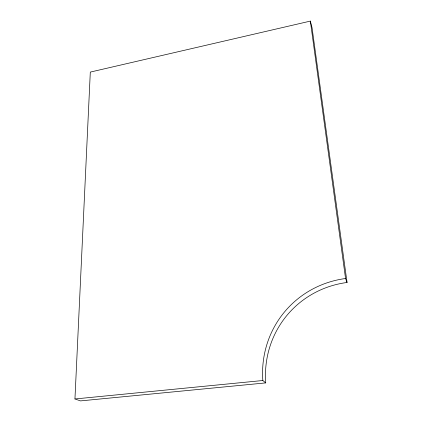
<?xml version="1.0" encoding="UTF-8"?>
<svg xmlns="http://www.w3.org/2000/svg" width="422" height="422" viewBox="0 0 422 422"><rect width="100%" height="100%" fill="white"/><g stroke="black" fill="none" stroke-linecap="round" stroke-linejoin="round"><path stroke-width="0.63" d="M74.947 398.969L90.308 72.083L310.355 21.1L312.053 27.773L347.053 282.471A100.278 96.142 41.2 0 0 265.733 382.896L80.518 400.9L74.947 398.969L262.837 380.512L265.733 382.896M310.355 21.1L345.56 278.509L347.053 282.471M262.837 380.512A101.844 97.804 40.4 0 1 345.56 278.509"/></g></svg>
